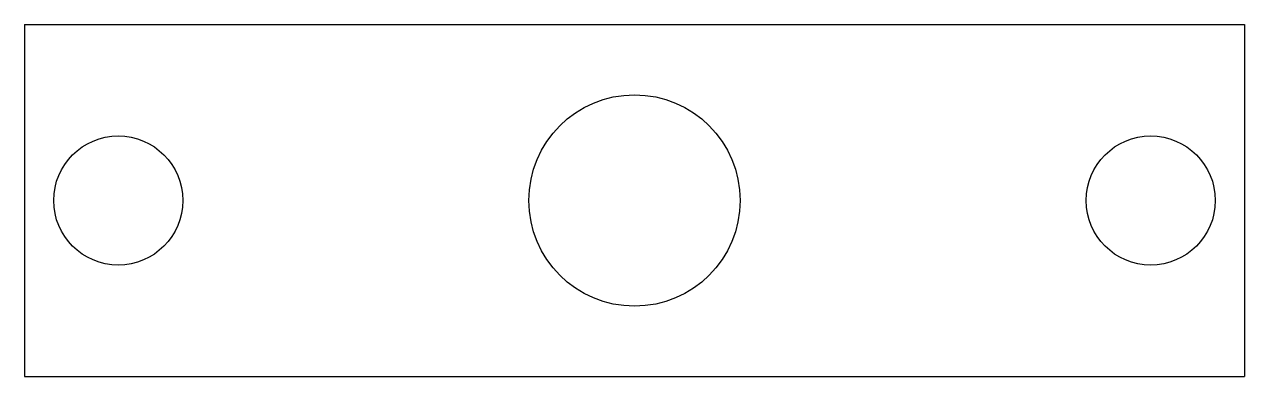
# Model space of a CAD drawing. Header units: millimetres. Extents: x 0 to 104, y 0 to 30.
import ezdxf

# ---------------------------------------------------------------- set-up
doc = ezdxf.new("R2010")
doc.units = ezdxf.units.MM

msp = doc.modelspace()

# ---------------------------------------------------------------- linework, layer by layer
for p, q in [((0, 30, 5), (104, 30, 5)), ((0, 30, 5), (0, 0, 5)), ((104, 30, 5), (104, 0, 5)), ((0, 0, 5), (104, 0, 5))]:
    msp.add_line(p, q)
for centre, radius in [((52, 15, 5), 9), ((8, 15, 5), 5.5), ((96, 15, 5), 5.5)]:
    msp.add_circle(centre, radius)

doc.saveas('drawing.dxf')
